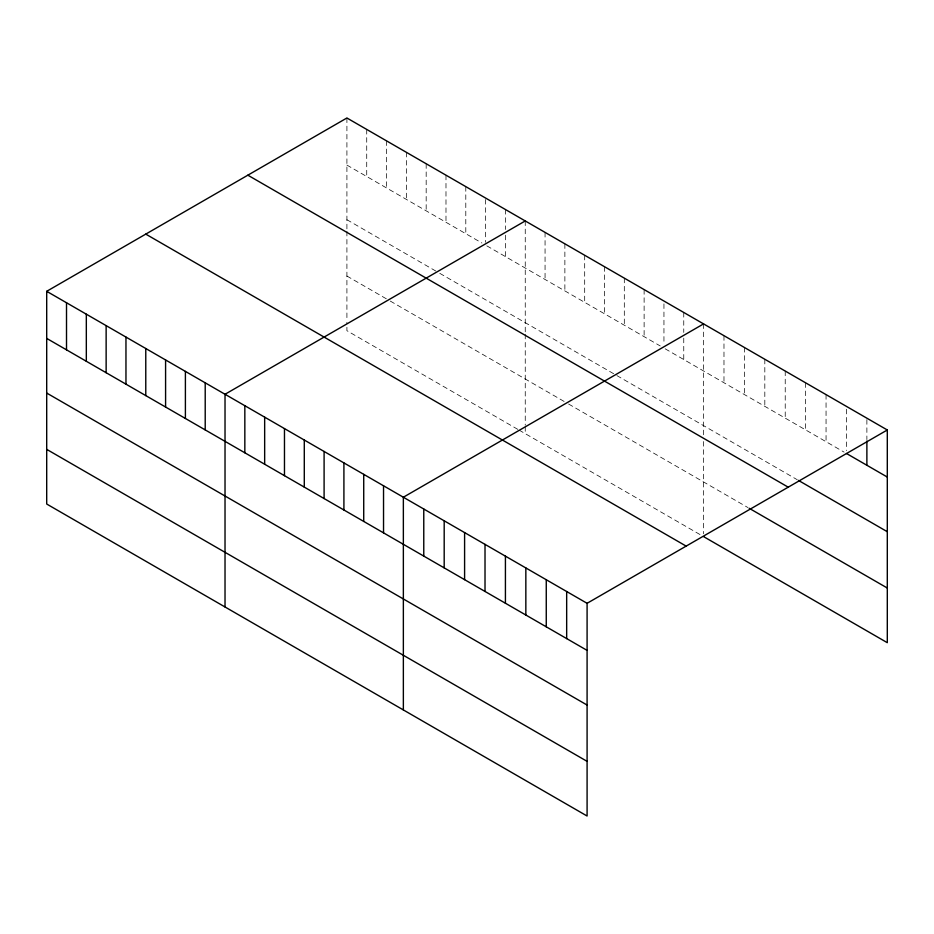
<?xml version="1.0" encoding="UTF-8"?>
<svg xmlns="http://www.w3.org/2000/svg" width="934" height="934" viewBox="0 0 934 934"><rect width="100%" height="100%" fill="white"/><g stroke="black" fill="none" stroke-linecap="round" stroke-linejoin="round"><path stroke-width="0.7" stroke-dasharray="4.67 3.5" d="M346.911 165.073L481.897 243.003M486.847 245.864L660.221 345.954M665.183 348.814L844.067 452.103M346.911 219.723L438.56 272.635M439.797 273.347L615.646 374.873M616.884 375.585L797.239 479.714M346.911 276.032L386.548 298.915M390.26 301.063L564.872 401.877M568.584 404.013L748.006 507.606M517.81 429.36L346.911 330.694L346.911 322.288M519.047 430.072L701.095 535.182M866.88 419.623L866.88 439.587M846.473 409.255L846.473 450.632M826.053 394.615L826.053 441.7M805.645 382.835L805.645 429.909M785.225 371.043L785.225 418.128M764.818 359.263L764.818 406.337M744.398 347.471L744.398 394.557M723.978 335.691L723.978 382.765M703.571 323.9L703.571 435.746M703.571 441.525L703.571 533.804M683.758 312.458L683.758 332.434M683.758 338.143L683.758 359.543M663.946 303.877L663.946 343.817M644.121 289.587L644.121 336.66M624.309 278.145L624.309 325.219M604.496 266.704L604.496 313.777M584.684 255.262L584.684 302.347M564.872 243.821L564.872 290.906M545.059 232.391L545.059 279.464M525.247 220.949L525.247 332.784M525.247 334.232L525.247 425.239M525.247 426.64L525.247 433.645M505.422 209.508L505.422 229.484M505.422 235.181L505.422 256.581M485.61 199.491L485.61 242.291M465.797 186.625L465.797 233.71M445.985 175.183L445.985 222.269M426.173 163.754L426.173 210.827M406.36 152.312L406.36 199.386M386.548 140.871L386.548 187.944M366.723 129.429L366.723 176.503M346.911 117.988L346.911 229.834M346.911 231.27L346.911 320.887"/><path stroke-width="1.4" d="M46.7 291.315L587.089 603.306L587.089 816.012L46.7 504.021L46.7 291.315L346.911 117.988L887.3 429.979L887.3 642.685L703.571 536.606M525.247 220.949L225.024 394.276L225.024 606.972M703.571 323.9L403.36 497.227L403.36 709.933M587.089 603.306L887.3 429.979M846.473 453.48L887.3 477.052M798.442 480.403L887.3 531.715M247.849 175.183L788.226 487.174M749.196 508.294L887.3 588.023M145.774 234.119L686.151 546.11M46.7 338.4L587.089 650.379M46.7 393.051L587.089 705.042M46.7 449.359L587.089 761.35M866.88 441.023L866.88 465.272M566.669 591.526L566.669 638.599M546.262 579.734L546.262 626.807M525.842 567.942L525.842 615.027M505.422 556.162L505.422 603.236M485.015 544.37L485.015 591.456M464.595 532.59L464.595 579.664M444.187 520.798L444.187 567.884M423.767 509.018L423.767 556.092M383.535 485.785L383.535 532.87M363.723 474.355L363.723 521.429M343.91 462.914L343.91 509.987M324.098 451.472L324.098 498.546M304.286 440.031L304.286 487.104M284.473 428.589L284.473 475.675M264.661 417.148L264.661 464.233M244.836 405.718L244.836 452.792M205.211 382.835L205.211 429.909M185.399 371.393L185.399 418.467M165.587 359.952L165.587 407.037M145.774 348.51L145.774 395.596M125.962 337.081L125.962 384.154M106.137 325.639L106.137 372.713M86.325 314.198L86.325 361.271M66.512 302.756L66.512 349.83"/></g></svg>
